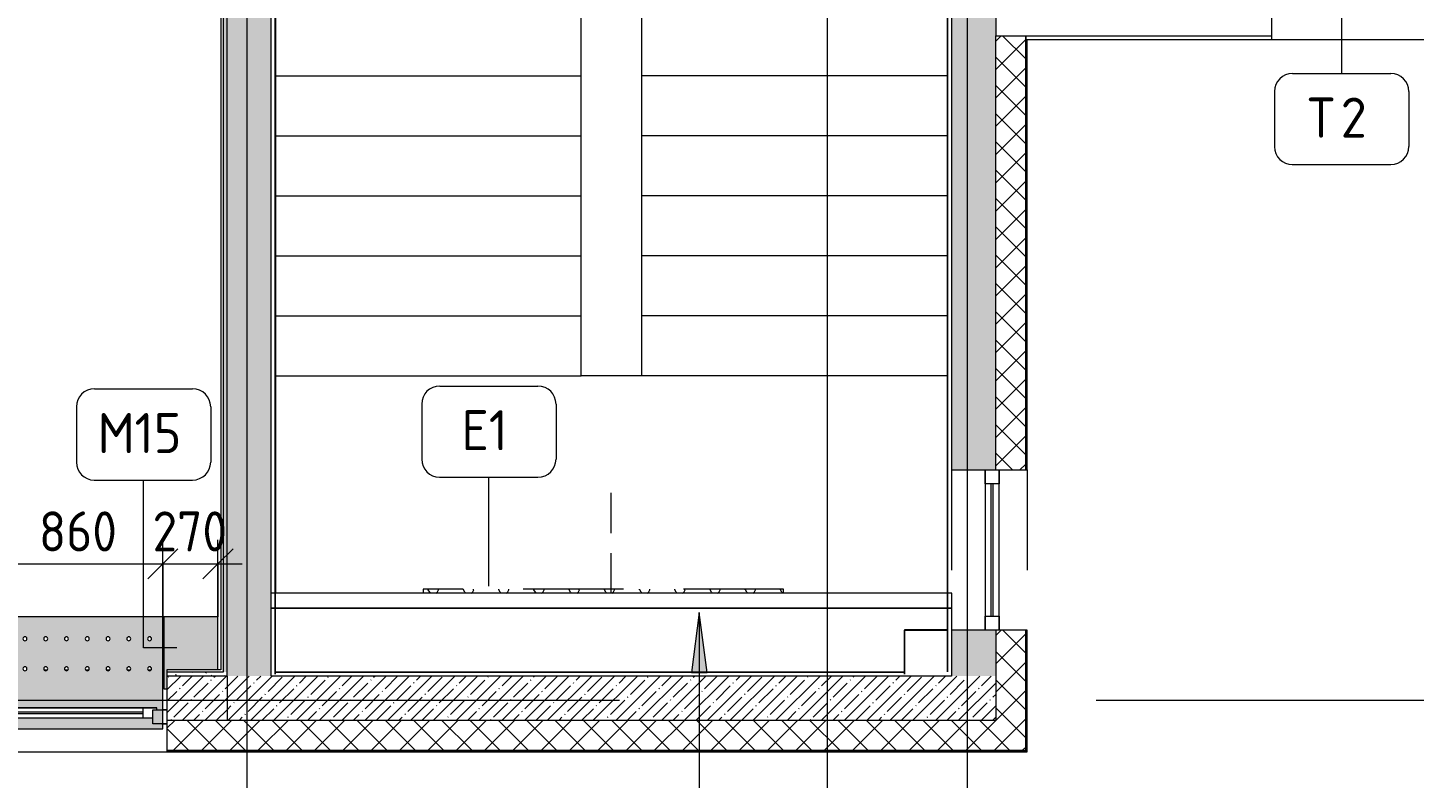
# Model space of a CAD drawing. Header units: millimetres. Extents: x -8624 to 200327, y -8553 to 29000.
# Drawn here: x 167214 to 174141, y -391 to 3360 of the extents above; entities that cross this region are included whole.
import ezdxf

# ---------------------------------------------------------------- set-up
doc = ezdxf.new("R2010")
doc.units = ezdxf.units.MM
for name, pattern in [('200_ШТРИХ__ш1_п0_6_', [800, 500, -300]), ('ADSK_Штрих_ш2 п1', [300, 200, -100]), ('Осевая', [15875, 3175, -2381.25, 7937.5, -2381.25])]:
    doc.linetypes.add(name, pattern=pattern)
for name, color, linetype, lineweight in [('A-ANNO-DIMS', 7, 'Continuous', 9), ('A-ANNO-DIMS-100', 7, 'Continuous', 9), ('A-DETL-2', 7, 'ADSK_Штрих_ш2 п1', 9), ('A-DETL-MBND-1', 7, '200_ШТРИХ__ш1_п0_6_', 9), ('A-GLAZ-2', 7, 'Continuous', 9), ('A-WALL-3', 7, 'Continuous', 9), ('A-WALL-4', 7, 'Continuous', 13), ('G-ANNO-TEXT', 7, 'Continuous', 9), ('I-WALL-5', 7, 'Continuous', 9), ('S-STRS-2', 7, 'Continuous', 9), ('Марки для знаков', 7, 'Continuous', 9), ('Оси', 7, 'Continuous', 9), ('Оси-2', 7, 'Осевая', 9)]:
    doc.layers.add(name, color=color, linetype=linetype, lineweight=lineweight)
for name, color, linetype, lineweight, true_color in [('I-WALL-7', 9, 'Continuous', 9, 0x808080), ('Знаки-2', 7, 'Continuous', 9, 0x383838), ('Знаки-3', 7, 'Continuous', 9, 0xddaaaa)]:
    doc.layers.add(name, color=color, linetype=linetype, lineweight=lineweight, true_color=true_color)
doc.styles.add('GOST Common_1', font='GOST_Common.ttf', dxfattribs={"height": 200})
doc.styles.add('ISOCPEUR_1', font='isocpeur.ttf', dxfattribs={"width": 0.9, "height": 200})
doc.dimstyles.new('ISO-2_0_0_9К_Средний_округл2', dxfattribs={"dimscale": 304.8, "dimtxt": 199.196235, "dimasz": 0.492126, "dimexe": 0.393701, "dimexo": 0, "dimgap": 0, "dimtad": 1, "dimdec": 0, "dimrnd": 10, "dimzin": 0, "dimdsep": 46, "dimtxsty": 'ISOCPEUR_1', "dimblk1": 'OBLIQUE', "dimblk2": 'OBLIQUE', "dimsah": 1, "dimcen": 0.09, "dimdle": 0.393701, "dimazin": 0, "dimtfac": 1, "dimtdec": 4, "dimtix": 1, "dimtmove": 0, "dimatfit": 3, "dimfxl": 1, "dimtvp": 1, "dimtolj": 1, "dimtzin": 0, "dimarcsym": 2})
pattern_1 = [(45, (96349.85, 0), (-70.71068, 70.71068), []), (135, (96349.85, 0), (-70.71068, -70.71068), [])]
pattern_2 = [(45, (96349.85, 0), (-57.02463, 57.02463), []), (45, (96406.87, 0), (-57.02463, 57.02463), [100.806, -20.161, 3.353, -16.808])]
pattern_3 = [(0, (96349.85, 0), (121.92, 30.48), [10.058, -81.382, 10.058, -81.382, -487.68]), (0, (96349.85, 0), (121.92, 30.48), [-182.88, 10.058, -172.822, 10.058, -81.382, -213.36]), (0, (96349.85, 0), (121.92, 30.48), [-457.2, 10.058, -50.902, 10.058, -142.342]), (120, (96395.57, 15.24), (-87.356454, 90.345817), [10.058, -81.382, 10.058, -81.382, -487.68]), (120, (96395.57, 15.24), (-87.356454, 90.345817), [-182.88, 10.058, -172.822, 10.058, -81.382, -213.36]), (120, (96395.57, 15.24), (-87.356454, 90.345817), [-457.2, 10.058, -50.902, 10.058, -142.342]), (240, (96410.81, 76.2), (-34.563546, -120.825817), [10.058, -81.382, 10.058, -81.382, -487.68]), (240, (96410.81, 76.2), (-34.563546, -120.825817), [-182.88, 10.058, -172.822, 10.058, -81.382, -213.36]), (240, (96410.81, 76.2), (-34.563546, -120.825817), [-457.2, 10.058, -50.902, 10.058, -142.342])]

# ---------------------------------------------------------------- blocks, each defined once
blk = doc.blocks.new('120_Окно_СКБ_1Ст - 120_Окно_СКБ_1Ст 900х2500_h_-V193-План зашивки приборов отопления в осях 3 этажа 12-23')
at = {"layer": 'A-GLAZ-2'}
for p, q in [((-450, -127), (-450, -57)), ((-450, -57), (-380, -57)), ((-430, -57), (-450, -57)), ((-424, -57), (-425.2, -57)), ((-380, -57), (-380, -127)), ((380, -127), (380, -57)), ((380, -57), (450, -57)), ((425.2, -57), (424, -57)), ((450, -57), (430, -57)), ((450, -57), (450, -127)), ((-380, -127), (-450, -127)), ((-450, -127), (-430, -127)), ((-380, -127), (-400, -127)), ((-400, -127), (-400, -137)), ((-400, -137), (400, -137)), ((400, -137), (-400, -137)), ((380, -87), (-380, -87)), ((-380, -87), (-380, -127)), ((-330, -137), (-330, -87)), ((-330, -107), (330, -107)), ((330, -117), (-330, -117)), ((330, -137), (330, -87)), ((380, -127), (380, -87)), ((450, -127), (380, -127)), ((400, -127), (380, -127)), ((400, -137), (400, -127)), ((430, -127), (450, -127))]:
    blk.add_line(p, q, dxfattribs=at)
blk = doc.blocks.new('120_Окно_СКБ_1Ст - 120_Окно_СКБ_1Ст 800х2500 EI30-23532001-План зашивки приборов отопления в осях 3 этажа 12-23')
at = {"layer": 'A-GLAZ-2'}
for p, q in [((-400, -127), (-400, -57)), ((-400, -57), (-330, -57)), ((400, -57), (-400, -57)), ((-330, -57), (-330, -127)), ((330, -127), (330, -57)), ((330, -57), (400, -57)), ((400, -57), (400, -127)), ((-330, -127), (-400, -127)), ((-400, -127), (400, -127)), ((330, -87), (-330, -87)), ((330, -97), (-330, -97)), ((400, -127), (330, -127))]:
    blk.add_line(p, q, dxfattribs=at)
blk = doc.blocks.new('Съемный металлический экран с перфорацией - E1-31419150-План зашивки приборов отопления в осях 3 этажа 12-23')
at = {"layer": 'A-DETL-MBND-1'}
h = blk.add_hatch(dxfattribs=at)
h.set_pattern_fill('FP_184', color=256, style=0, pattern_type=2)
h.set_pattern_definition([(0, (-72821.406, -535), (0, 50.8), [13.612, -74.376]), (60, (-72796.006, -528.194), (-43.99409, 25.4), [13.612, -74.376]), (120, (-72789.2, -502.794), (-43.99409, -25.4), [13.612, -74.376]), (30, (-72807.79, -535), (9e-05, 101.59984), [13.612, -87.988]), (30, (-72833.19, -491.01), (9e-05, 101.59984), [13.612, -87.988]), (150, (-72821.41, -535), (-87.98809, -50.79984), [13.612, -87.988]), (150, (-72796.01, -491.01), (-87.98809, -50.79984), [13.612, -87.988]), (90, (-72789.2, -516.41), (-87.988, 50.8), [13.612, -87.988]), (90, (-72840, -516.41), (-87.988, 50.8), [13.612, -87.988])])
h.paths.add_polyline_path([(1800, 0), (1799.4, 20), (0, 20), (0, 0), (1799.4, 0)])
for p, q in [((1800, 20), (0, 20)), ((0, 20), (0, 0)), ((1800, 0), (1800, 20))]:
    blk.add_line(p, q, dxfattribs=at)
blk = doc.blocks.new('Зашивка радиатора_ СУ М19 - Зашивка радиатора_ с перфорацией М13  _пищеблок_-33181875-План зашивки приборов отопления в осях 3 этажа 12-23')
at = {"layer": 'Знаки-3'}
blk.add_hatch(color=256, dxfattribs=at).paths.add_polyline_path([(745.3, 180), (734.8, 180), (734.8, 85.9), (480, 85.9), (480, -179.9), (750, -179.9), (750, 180)])
at = {"layer": 'Знаки-2'}
for p, q in [((750, 180), (734.8, 180)), ((750, -179.9), (750, 180)), ((480, 85.9), (480, -179.9)), ((480, -179.9), (750, -179.9))]:
    blk.add_line(p, q, dxfattribs=at)
blk = doc.blocks.new('Зашивка радиатора_ СУ - Зашивка радиатора  М15-V278-План зашивки приборов отопления в осях 3 этажа 12-23')
at = {"layer": 'Знаки-3'}
h = blk.add_hatch(color=256, dxfattribs=at)
h.paths.add_polyline_path([(165.7, 380.1), (-370, 380.1), (-370, -179.9), (490, -179.9), (490, 85.9), (472.5, 85.9), (472.5, 96.9), (490, 96.9), (490, 380.1), (440, 380.1)])
h.paths.add_polyline_path([(440, 324.9), (440, 284.9), (460, 284.9), (460, 274.9), (-340, 274.9), (-340, 284.9), (-320, 284.9), (-320, 324.9), (438.4, 324.9)])
h.paths.add_polyline_path([(-95.5, 90.4), (-90.5, 89), (-86.8, 85.4), (-85.5, 80.4), (-86.8, 75.4), (-90.5, 71.7), (-95.5, 70.4), (-100.5, 71.7), (-104.2, 75.4), (-105.5, 80.4), (-104.2, 85.4), (-100.5, 89), (-98.1, 90)])
h.paths.add_polyline_path([(112, 90.4), (117, 89), (120.7, 85.4), (122, 80.4), (120.7, 75.4), (117, 71.7), (112, 70.4), (107, 71.7), (103.3, 75.4), (102, 80.4), (103.3, 85.4), (107, 89), (109.4, 90)])
h.paths.add_polyline_path([(8.2, 90.4), (13.2, 89), (16.9, 85.4), (18.2, 80.4), (16.9, 75.4), (13.2, 71.7), (8.2, 70.4), (3.2, 71.7), (-0.4, 75.4), (-1.8, 80.4), (-0.4, 85.4), (3.2, 89), (5.7, 90)])
h.paths.add_polyline_path([(-303, 90.4), (-298, 89), (-294.3, 85.4), (-293, 80.4), (-294.3, 75.4), (-298, 71.7), (-303, 70.4), (-308, 71.7), (-311.7, 75.4), (-313, 80.4), (-311.7, 85.4), (-308, 89), (-305.6, 90)])
h.paths.add_polyline_path([(-199.3, 90.4), (-194.3, 89), (-190.6, 85.4), (-189.3, 80.4), (-190.6, 75.4), (-194.3, 71.7), (-199.3, 70.4), (-204.3, 71.7), (-207.9, 75.4), (-209.3, 80.4), (-207.9, 85.4), (-204.3, 89), (-201.8, 90)])
h.paths.add_polyline_path([(215.7, 90.4), (220.7, 89), (224.4, 85.4), (225.7, 80.4), (224.4, 75.4), (220.7, 71.7), (215.7, 70.4), (210.7, 71.7), (207.1, 75.4), (205.7, 80.4), (207.1, 85.4), (210.7, 89), (213.2, 90)])
h.paths.add_polyline_path([(319.5, 90.4), (324.5, 89), (328.2, 85.4), (329.5, 80.4), (328.2, 75.4), (324.5, 71.7), (319.5, 70.4), (314.5, 71.7), (310.8, 75.4), (309.5, 80.4), (310.8, 85.4), (314.5, 89), (316.9, 90)])
h.paths.add_polyline_path([(423.2, 90.4), (428.2, 89), (431.9, 85.4), (433.2, 80.4), (431.9, 75.4), (428.2, 71.7), (423.2, 70.4), (418.2, 71.7), (414.6, 75.4), (413.2, 80.4), (414.6, 85.4), (418.2, 89), (420.7, 90)])
h.paths.add_polyline_path([(-303, -59.6), (-298, -61), (-294.3, -64.6), (-293, -69.6), (-294.3, -74.6), (-298, -78.3), (-303, -79.6), (-308, -78.3), (-311.7, -74.6), (-313, -69.6), (-311.7, -64.6), (-308, -61), (-305.6, -60)])
h.paths.add_polyline_path([(423.2, -59.6), (428.2, -61), (431.9, -64.6), (433.2, -69.6), (431.9, -74.6), (428.2, -78.3), (423.2, -79.6), (418.2, -78.3), (414.6, -74.6), (413.2, -69.6), (414.6, -64.6), (418.2, -61), (420.7, -60)])
h.paths.add_polyline_path([(112, -59.6), (117, -61), (120.7, -64.6), (122, -69.6), (120.7, -74.6), (117, -78.3), (112, -79.6), (107, -78.3), (103.3, -74.6), (102, -69.6), (103.3, -64.6), (107, -61), (109.4, -60)])
h.paths.add_polyline_path([(-199.3, -59.6), (-194.3, -61), (-190.6, -64.6), (-189.3, -69.6), (-190.6, -74.6), (-194.3, -78.3), (-199.3, -79.6), (-204.3, -78.3), (-207.9, -74.6), (-209.3, -69.6), (-207.9, -64.6), (-204.3, -61), (-201.8, -60)])
h.paths.add_polyline_path([(8.2, -59.6), (13.2, -61), (16.9, -64.6), (18.2, -69.6), (16.9, -74.6), (13.2, -78.3), (8.2, -79.6), (3.2, -78.3), (-0.4, -74.6), (-1.8, -69.6), (-0.4, -64.6), (3.2, -61), (5.7, -60)])
h.paths.add_polyline_path([(319.5, -59.6), (324.5, -61), (328.2, -64.6), (329.5, -69.6), (328.2, -74.6), (324.5, -78.3), (319.5, -79.6), (314.5, -78.3), (310.8, -74.6), (309.5, -69.6), (310.8, -64.6), (314.5, -61), (316.9, -60)])
h.paths.add_polyline_path([(215.7, -59.6), (220.7, -61), (224.4, -64.6), (225.7, -69.6), (224.4, -74.6), (220.7, -78.3), (215.7, -79.6), (210.7, -78.3), (207.1, -74.6), (205.7, -69.6), (207.1, -64.6), (210.7, -61), (213.2, -60)])
h.paths.add_polyline_path([(-95.5, -59.6), (-90.5, -61), (-86.8, -64.6), (-85.5, -69.6), (-86.8, -74.6), (-90.5, -78.3), (-95.5, -79.6), (-100.5, -78.3), (-104.2, -74.6), (-105.5, -69.6), (-104.2, -64.6), (-100.5, -61), (-98.1, -60)])
at = {"layer": 'Знаки-2'}
for p, q in [((490, 380.1), (-370, 380.1)), ((-370, 380.1), (-370, -179.9)), ((490, 96.9), (490, 380.1)), ((490, -179.9), (490, 85.9)), ((-370, -179.9), (490, -179.9))]:
    blk.add_line(p, q, dxfattribs=at)
for centre, start, end in [((-303, 80.4), 0, 180), ((-303, 80.4), 180, 0), ((-199.3, 80.4), 0, 180), ((-199.3, 80.4), 180, 0), ((-95.5, 80.4), 0, 180), ((-95.5, 80.4), 180, 360), ((8.2, 80.4), 0, 180), ((8.2, 80.4), 180, 0), ((112, 80.4), 0, 180), ((112, 80.4), 180, 0), ((215.7, 80.4), 0, 180), ((215.7, 80.4), 180, 0), ((319.5, 80.4), 0, 180), ((319.5, 80.4), 180, 0), ((423.2, 80.4), 0, 180), ((423.2, 80.4), 180, 0), ((-303, -69.6), 0, 180), ((-199.3, -69.6), 0, 180), ((-95.5, -69.6), 0, 180), ((8.2, -69.6), 0, 180), ((112, -69.6), 0, 180), ((215.7, -69.6), 0, 180), ((319.5, -69.6), 0, 180), ((423.2, -69.6), 0, 180), ((-303, -69.6), 180, 0), ((-199.3, -69.6), 180, 0), ((-95.5, -69.6), 180, 0), ((8.2, -69.6), 180, 0), ((112, -69.6), 180, 0), ((215.7, -69.6), 180, 0), ((319.5, -69.6), 180, 0), ((423.2, -69.6), 180, 0)]:
    blk.add_arc(centre, 10, start, end, dxfattribs=at)
blk = doc.blocks.new('Зашивка приборов отопления38 - Зашивка приборов отопления-33325280-План зашивки приборов отопления в осях 3 этажа 12-23')
at = {"layer": 'A-WALL-3'}
for p, q in [((120704.7, 18041.2), (120704.7, 17931.2)), ((120704.7, 17931.2), (124104.7, 17931.2)), ((124104.7, 17931.2), (120704.7, 17931.2)), ((120704.7, 17931.2), (120704.7, 17856.2)), ((120704.7, 17856.2), (124104.7, 17856.2))]:
    blk.add_line(p, q, dxfattribs=at)
blk = doc.blocks.new('Марка_Знаки - В прямоуг_Наименование краткое-30718135-План зашивки приборов отопления в осях 3 этажа 12-23')
at = {"layer": 'Марки для знаков'}
for p, q in [((-2.455, 2.278), (2.455, 2.278)), ((-3.355, 1.378), (-3.355, -1.384)), ((3.355, 1.378), (3.355, -1.378)), ((-2.461, -2.278), (2.455, -2.278))]:
    blk.add_line(p, q, dxfattribs=at)
for centre, radius, start, end in [((-2.455, 1.378), 0.9, 90, 180), ((2.455, 1.378), 0.9, 0, 90), ((-2.461, -1.384), 0.893, 180, 270), ((2.455, -1.378), 0.9, 270, 0)]:
    blk.add_arc(centre, radius, start, end, dxfattribs=at)
blk = doc.blocks.new('DIMBLOCK46-План зашивки приборов отопления в осях 3 этажа 12-23')
at = {"layer": 'A-ANNO-DIMS-100'}
for p, q in [((167029.8, 416.9), (167029.8, 801.6)), ((167889.8, 416.9), (167889.8, 801.6)), ((166909.8, 681.6), (167889.8, 681.6)), ((167029.8, 681.6), (167029.8, 416.9)), ((167889.8, 681.6), (167889.8, 416.9))]:
    blk.add_line(p, q, dxfattribs=at)
at = {"layer": 'A-ANNO-DIMS-100', "lineweight": 20}
for p, q in [((167029.8, 681.6), (167104.8, 756.6)), ((167889.8, 681.6), (167964.8, 756.6)), ((167029.8, 681.6), (166954.8, 606.6)), ((167889.8, 681.6), (167814.8, 606.6))]:
    blk.add_line(p, q, dxfattribs=at)
at = {"layer": 'A-ANNO-DIMS-100', "color": 0, "insert": (167270.2, 942.9), "char_height": 200, "width": 455.087, "attachment_point": 1, "line_spacing_factor": 1.149209, "style": 'ISOCPEUR_1'}
blk.add_mtext('860', dxfattribs=at)
blk = doc.blocks.new('_Oblique')
at = {"color": 0, "linetype": 'ByBlock', "lineweight": -2}
blk.add_line((-0.5, -0.5), (0.5, 0.5), dxfattribs=at)
blk = doc.blocks.new('DIMBLOCK47-План зашивки приборов отопления в осях 3 этажа 12-23')
at = {"layer": 'A-ANNO-DIMS-100'}
for p, q in [((167889.8, 416.9), (167889.8, 801.6)), ((168164.7, 416.9), (168164.7, 801.6)), ((167889.8, 681.6), (168284.7, 681.6)), ((167889.8, 681.6), (167889.8, 416.9)), ((168164.7, 681.6), (168164.7, 416.9))]:
    blk.add_line(p, q, dxfattribs=at)
at = {"layer": 'A-ANNO-DIMS-100', "lineweight": 20}
for p, q in [((167889.8, 681.6), (167964.8, 756.6)), ((168164.7, 681.6), (168239.7, 756.6)), ((167889.8, 681.6), (167814.8, 606.6)), ((168164.7, 681.6), (168089.7, 606.6))]:
    blk.add_line(p, q, dxfattribs=at)
at = {"layer": 'A-ANNO-DIMS-100', "color": 0, "insert": (167837.7, 942.9), "char_height": 200, "width": 455.087, "attachment_point": 1, "line_spacing_factor": 1.149209, "style": 'ISOCPEUR_1'}
blk.add_mtext('270', dxfattribs=at)

msp = doc.modelspace()

# ---------------------------------------------------------------- hatches: boundary and pattern name
at = {"layer": 'A-WALL-3'}
h = msp.add_hatch(dxfattribs=at)
h.set_pattern_fill('FP_138', color=256, style=0, pattern_type=2)
h.set_pattern_definition(pattern_1)
h.paths.add_polyline_path([(172049.8, -250), (172199.8, -250), (172199.8, 350), (172049.8, 350), (172049.8, -100)])
h.paths.add_polyline_path([(172199.8, 1150), (172199.8, 3320), (172049.8, 3320), (172049.8, 1150)])
h = msp.add_hatch(dxfattribs=at)
h.set_pattern_fill('FP_138', color=256, style=0, pattern_type=2)
h.set_pattern_definition(pattern_1)
h.paths.add_polyline_path([(172049.8, -250), (172049.8, -100), (167909.8, -100), (167909.8, -250), (171716.3, -250)])
h.paths.add_polyline_path([(166990.6, -250), (167009.8, -250), (167009.8, -100), (163409.8, -100), (163409.8, -250), (166627.1, -250)])
h.paths.add_polyline_path([(162509.8, -250), (162509.8, -100), (161509.8, -100), (161509.8, -250), (162265, -250)])
h.paths.add_polyline_path([(160083.9, -250), (160609.8, -250), (160609.8, -100), (160059.8, -100), (160059.8, -250)])
h.paths.add_polyline_path([(157259.8, -250), (157959.8, -250), (157959.8, -100), (157259.8, -100)])
h.paths.add_polyline_path([(153904.1, -250), (154159.8, -250), (154159.8, -100), (152976.9, -100), (152976.9, -250), (153540.6, -250)])
at = {"layer": 'G-ANNO-TEXT'}
msp.add_hatch(color=256, dxfattribs=at).paths.add_polyline_path([(170569.3, 438.1), (170529.8, 138.1), (170608.8, 138.1)])
at = {"layer": 'I-WALL-5'}
h = msp.add_hatch(dxfattribs=at)
h.set_pattern_fill('FP_135', color=256, style=0, pattern_type=2)
h.set_pattern_definition(pattern_2)
h.paths.add_polyline_path([(168429.8, 120), (168429.8, 7680), (168209.8, 7680), (168209.8, 120)])
h = msp.add_hatch(dxfattribs=at)
h.set_pattern_fill('FP_135', color=256, style=0, pattern_type=2)
h.set_pattern_definition(pattern_2)
h.paths.add_polyline_path([(171829.8, 120), (172049.8, 120), (172049.8, 350), (171829.8, 350)])
h.paths.add_polyline_path([(172049.8, 1150), (172049.8, 3550), (171829.8, 3550), (171829.8, 1150)])
h.paths.add_polyline_path([(172012, 4050), (172049.8, 4050), (172049.8, 7659), (171829.8, 7659), (171829.8, 4050)])
h = msp.add_hatch(dxfattribs=at)
h.set_pattern_fill('FP_135', color=256, style=0, pattern_type=2)
h.set_pattern_definition(pattern_2)
h.paths.add_polyline_path([(166990.6, -100), (167009.8, -100), (167009.8, 120), (163409.8, 120), (163409.8, -100), (166627.1, -100)])
h.paths.add_polyline_path([(167909.8, -100), (168209.8, -100), (168209.8, 120), (167909.8, 120), (167909.8, -55.9)])
h.paths.add_polyline_path([(162265, -100), (162509.8, -100), (162509.8, 120), (162259.8, 120), (162259.8, -100)])
h = msp.add_hatch(dxfattribs=at)
h.set_pattern_fill('FP_135', color=256, style=0, pattern_type=2)
h.set_pattern_definition(pattern_2)
h.paths.add_polyline_path([(171716.3, -100), (172049.8, -100), (172049.8, 120), (168209.8, 120), (168209.8, -100), (170989.3, -100)])
at = {"layer": 'I-WALL-7'}
h = msp.add_hatch(dxfattribs=at)
h.set_pattern_fill('FP_183', color=256, style=0, pattern_type=2)
h.set_pattern_definition(pattern_3)
h.paths.add_polyline_path([(168189.8, 140), (168209.8, 140), (168209.8, 7680), (168189.8, 7680), (168189.8, 151)])
h = msp.add_hatch(dxfattribs=at)
h.set_pattern_fill('FP_183', color=256, style=0, pattern_type=2)
h.set_pattern_definition(pattern_3)
h.paths.add_polyline_path([(167909.8, 120), (168209.8, 120), (168209.8, 140), (167909.8, 140)])
h.paths.add_polyline_path([(166990.6, 120), (167009.8, 120), (167009.8, 140), (165515.7, 140), (165515.7, 120), (166627.1, 120)])

# ---------------------------------------------------------------- linework, layer by layer
at = {"layer": 'A-DETL-2'}
msp.add_line((170129.3, 535), (170129.3, 1035), dxfattribs=at)
at = {"layer": 'A-DETL-MBND-1'}
for p, q in [((168449.8, 7680), (168449.8, 535)), ((171809.8, 535), (171809.8, 7660)), ((171808.8, 536), (171808.8, 5520)), ((171809.8, 2003.2), (171808.8, 2003.2)), ((171809.8, 1836.1), (171808.8, 1836.1)), ((171809.8, 1785.5), (171808.8, 1785.5)), ((171829.8, 1150), (171829.8, 535)), ((172207.8, 1150), (172207.8, 350)), ((168449.8, 536), (171798.8, 536)), ((171798.8, 535), (171798.8, 536)), ((171809.8, 536), (171808.8, 536))]:
    msp.add_line(p, q, dxfattribs=at)
at = {"layer": 'A-WALL-3'}
for p, q in [((172049.8, 3550), (172049.8, 3320)), ((173429.8, 3300), (173429.8, 3510)), ((172207.8, 1150), (172207.8, 3300)), ((181167.7, 3300), (172207.8, 3300)), ((172049.8, 1150), (172207.8, 1150)), ((172207.8, 350), (172049.8, 350)), ((172207.8, -258), (172207.8, 350)), ((172049.8, 120), (172049.8, -100)), ((167909.8, -100), (167909.8, -258)), ((162509.8, -258), (172207.8, -258))]:
    msp.add_line(p, q, dxfattribs=at)
at = {"layer": 'A-WALL-4'}
for p, q in [((168189.8, 7660), (168189.8, 140)), ((168209.8, 120), (168209.8, 7680)), ((172049.8, 3320), (173429.8, 3320)), ((172049.8, 1150), (172049.8, 3320)), ((172199.8, 1150), (172199.8, 3320)), ((172202.8, 1150), (172202.8, 3320)), ((172207.8, 3300), (172202.8, 3300)), ((171808.8, 350), (171808.8, 351)), ((172049.8, 350), (172049.8, 120)), ((172199.8, -250), (172199.8, 350)), ((172202.8, -253), (172202.8, 350)), ((168189.8, 140), (167909.8, 140)), ((168450.8, 139), (168450.8, 140)), ((168209.8, 120), (167909.8, 120)), ((167909.8, -100), (172049.8, -100)), ((167909.8, -250), (172199.8, -250)), ((167909.8, -253), (172202.8, -253))]:
    msp.add_line(p, q, dxfattribs=at)
at = {"layer": 'G-ANNO-TEXT'}
for p, q in [((170569.3, 438.1), (170529.8, 138.1)), ((170608.8, 138.1), (170569.3, 438.1)), ((170569.3, 438.1), (170569.3, -3833)), ((170529.8, 138.1), (170608.8, 138.1))]:
    msp.add_line(p, q, dxfattribs=at)
at = {"layer": 'I-WALL-5'}
for p, q in [((168178.8, 7649), (168178.8, 151)), ((168429.8, 120), (168429.8, 7680)), ((168449.8, 7660), (168449.8, 130)), ((168450.2, 1630.5), (168450.2, 7659)), ((168450.8, 140), (168450.8, 7659)), ((168451.2, 7659), (168451.2, 535)), ((171808.8, 7659), (171808.8, 351)), ((171809.8, 140.5), (171809.8, 7660)), ((171829.8, 3550), (171829.8, 1150)), ((168450.2, 1630.5), (168451.2, 1630.5)), ((168450.2, 535), (168450.2, 1630.5)), ((168450.8, 1320), (168449.8, 1320)), ((171808.8, 1379.5), (171809.8, 1379.5)), ((168450.2, 1310), (168451.2, 1310)), ((171829.8, 1150), (172049.8, 1150)), ((171593.8, 351), (171593.8, 140)), ((171808.8, 351), (171593.8, 351)), ((171594.8, 130), (171594.8, 350)), ((171594.8, 350), (171808.8, 350)), ((171808.8, 350), (171808.8, 140.5)), ((172049.8, 350), (171829.8, 350)), ((171829.8, 350), (171829.8, 120)), ((167295.9, 151), (167312.3, 151)), ((167399.6, 151), (167416.1, 151)), ((167503.4, 151), (167519.8, 151)), ((167607.1, 151), (167623.6, 151)), ((167710.9, 151), (167727.3, 151)), ((167814.6, 151), (167831.1, 151)), ((167889.8, 151), (167894.7, 151)), ((167889.8, 140), (167894.7, 140)), ((167909.8, 151), (167909.8, -100)), ((168178.8, 151), (167909.8, 151)), ((171593.8, 140), (168450.8, 140)), ((168450.8, 130), (168450.8, 139)), ((168450.8, 139), (171593.8, 139)), ((171593.8, 139), (171593.8, 130)), ((171808.8, 140.5), (171809.8, 140.5)), ((168209.8, 120), (168209.8, -100)), ((171829.8, 120), (168429.8, 120)), ((168449.8, 130), (168450.8, 130)), ((171593.8, 130), (171594.8, 130))]:
    msp.add_line(p, q, dxfattribs=at)
at = {"layer": 'S-STRS-2'}
for p, q in [((169979.8, 3120), (169979.8, 3420)), ((170279.8, 3420), (170279.8, 3120)), ((168449.8, 3120), (169979.8, 3120)), ((168449.8, 3120), (169979.8, 3120)), ((169979.8, 2820), (169979.8, 3120)), ((170279.8, 3120), (170279.8, 2820)), ((171809.8, 3120), (170279.8, 3120)), ((171809.8, 3120), (170279.8, 3120)), ((168449.8, 2820), (169979.8, 2820)), ((168449.8, 2820), (169979.8, 2820)), ((169979.8, 2520), (169979.8, 2820)), ((170279.8, 2820), (170279.8, 2520)), ((171809.8, 2820), (170279.8, 2820)), ((171809.8, 2820), (170279.8, 2820)), ((168449.8, 2520), (169979.8, 2520)), ((168449.8, 2520), (169979.8, 2520)), ((169979.8, 2220), (169979.8, 2520)), ((170279.8, 2520), (170279.8, 2220)), ((171809.8, 2520), (170279.8, 2520)), ((171809.8, 2520), (170279.8, 2520)), ((168449.8, 2220), (169979.8, 2220)), ((168449.8, 2220), (169979.8, 2220)), ((169979.8, 1920), (169979.8, 2220)), ((170279.8, 2220), (170279.8, 1920)), ((171809.8, 2220), (170279.8, 2220)), ((171809.8, 2220), (170279.8, 2220)), ((168449.8, 1920), (169979.8, 1920)), ((168449.8, 1920), (169979.8, 1920)), ((169979.8, 1620), (169979.8, 1920)), ((170279.8, 1920), (170279.8, 1620)), ((171809.8, 1920), (170279.8, 1920)), ((171809.8, 1920), (170279.8, 1920)), ((168449.8, 1620), (169979.8, 1620)), ((168449.8, 1620), (169979.8, 1620)), ((170279.8, 1620), (169979.8, 1620)), ((171809.8, 1620), (170279.8, 1620)), ((171809.8, 1620), (170279.8, 1620))]:
    msp.add_line(p, q, dxfattribs=at)
at = {"layer": 'Марки для знаков'}
for p, q in [((173777.8, 3905.3), (173777.8, 3131.6)), ((169517.8, 569.7), (169517.8, 1113.8)), ((167792.6, 261.5), (167792.6, 1099.7)), ((167958.8, 261.5), (167792.6, 261.5))]:
    msp.add_line(p, q, dxfattribs=at)
at = {"layer": 'Оси'}
for p, q in [((168309.8, -1906.3), (168309.8, 593.7)), ((171209.8, -1906.3), (171209.8, 593.7)), ((171909.8, -1906.3), (171909.8, 593.7))]:
    msp.add_line(p, q, dxfattribs=at)
at = {"layer": 'Оси-2'}
for p, q in [((171909.8, 593.7), (171909.8, 25030)), ((171209.8, 593.7), (171209.8, 24898.1)), ((168309.8, 593.7), (168309.8, 24850)), ((135246.3, 0), (178599.8, 0))]:
    msp.add_line(p, q, dxfattribs=at)

# ---------------------------------------------------------------- block references
at = {"layer": 'A-DETL-MBND-1'}
msp.add_blockref('Съемный металлический экран с перфорацией - E1-31419150-План зашивки приборов отопления в осях 3 этажа 12-23', (169189.8, 535), dxfattribs=at)
at = {"layer": 'A-GLAZ-2'}
for name, p, rotation in [('120_Окно_СКБ_1Ст - 120_Окно_СКБ_1Ст 800х2500 EI30-23532001-План зашивки приборов отопления в осях 3 этажа 12-23', (172124.8, 750), 270), ('120_Окно_СКБ_1Ст - 120_Окно_СКБ_1Ст 900х2500_h_-V193-План зашивки приборов отопления в осях 3 этажа 12-23', (167459.8, -175), 180)]:
    msp.add_blockref(name, p, dxfattribs=dict(at, rotation=rotation))
at = {"layer": 'A-WALL-3', "rotation": 180}
msp.add_blockref('Зашивка приборов отопления38 - Зашивка приборов отопления-33325280-План зашивки приборов отопления в осях 3 этажа 12-23', (292534.6, 18391.2), dxfattribs=at)
at = {"layer": 'Знаки-2', "rotation": 180}
for name, p in [('Зашивка радиатора_ СУ - Зашивка радиатора  М15-V278-План зашивки приборов отопления в осях 3 этажа 12-23', (167519.8, 236.9)), ('Зашивка радиатора_ СУ М19 - Зашивка радиатора_ с перфорацией М13  _пищеблок_-33181875-План зашивки приборов отопления в осях 3 этажа 12-23', (168644.7, 236.9))]:
    msp.add_blockref(name, p, dxfattribs=at)
at = {"layer": 'Марки для знаков', "xscale": 99.99999999999993, "yscale": 99.99999999999993, "zscale": 99.99999999999993}
for p in [(173777.8, 2903.8), (167792.6, 1327.4), (169517.8, 1341.6)]:
    msp.add_blockref('Марка_Знаки - В прямоуг_Наименование краткое-30718135-План зашивки приборов отопления в осях 3 этажа 12-23', p, dxfattribs=at)

# ---------------------------------------------------------------- texts
at = {"layer": 'Марки для знаков', "char_height": 200, "attachment_point": 1, "style": 'GOST Common_1'}
for s, insert, width in [('\\fGOST Common|b0|i0|c204|p34|;Т', (173607.8, 3010.9), 200.422), ('\\fGOST Common|b0|i0|c204|p34|;2', (173773.2, 3010.9), 176.371), ('\\fGOST Common|b0|i0|c204|p34|;М', (167562.6, 1434.5), 224.472), ('15', (167747.8, 1434.5), 296.624), ('E1', (169380.8, 1448.6), 296.624)]:
    msp.add_mtext(s, dxfattribs=dict(at, insert=insert, width=width))

# ---------------------------------------------------------------- dimensions: what is measured, and where the dimension line sits
at = {"layer": 'A-ANNO-DIMS'}
for base, p1, p2, override, picture, middle in [((167889.8, 681.6), (167029.8, 416.9), (167889.8, 416.9), {"dimpost": '<>', "dimfxl": 860}, 'DIMBLOCK46-План зашивки приборов отопления в осях 3 этажа 12-23', (167459.8, 781.6)), ((168164.7, 681.6), (167889.8, 416.9), (168164.7, 416.9), {"dimpost": '<>', "dimfxl": 274.84866}, 'DIMBLOCK47-План зашивки приборов отопления в осях 3 этажа 12-23', (168027.3, 781.6))]:
    dim = msp.add_linear_dim(base=base, p1=p1, p2=p2, dimstyle='ISO-2_0_0_9К_Средний_округл2', override=override, dxfattribs=at)
    dim.commit()
    dim.dimension.update_dxf_attribs({"geometry": picture, "text_midpoint": middle})

doc.saveas('drawing.dxf')
